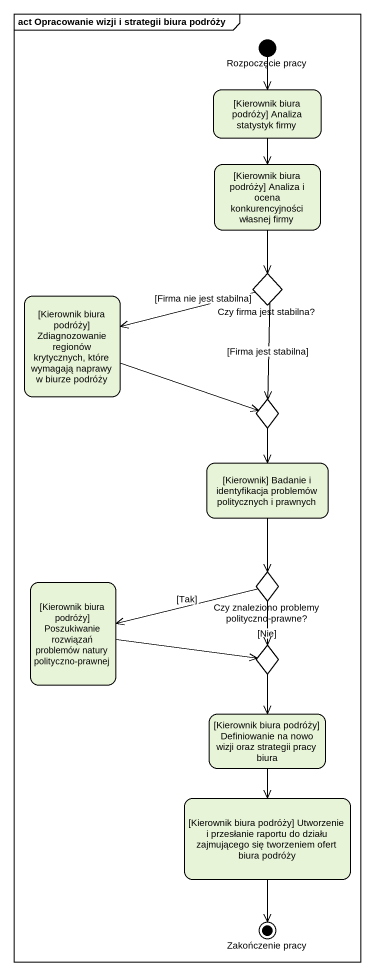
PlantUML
@startuml
mainframe act Opracowanie wizji i strategii biura podróży
hide empty description
state "Rozpoczęcie pracy" as Rozpoczęcie_pracy <<start>>
state "[Kierownik biura podróży] Analiza statystyk firmy" as Kierownik_biura_podróży
state "[Kierownik biura podróży] Analiza i ocena konkurencyjności własnej firmy" as Kierownik_biura_podróży_2
state "[Kierownik biura podróży] Zdiagnozowanie regionów krytycznych, które wymagają naprawy w biurze podróży" as Kierownik_biura_podróży_3
state "Czy firma jest stabilna?" as Czy_firma_jest_stabilna <<choice>>
state choice1 <<choice>>
state "[Kierownik] Badanie i identyfikacja problemów politycznych i prawnych" as Kierownik_Badanie_i
state "[Kierownik biura podróży] Poszukiwanie rozwiązań problemów natury polityczno-prawnej" as Kierownik_biura_podróży_4
state "Czy znaleziono problemy polityczno-prawne?" as Czy_znaleziono_problemy <<choice>>
state choice2 <<choice>>
state "[Kierownik biura podróży] Definiowanie na nowo wizji oraz strategii pracy biura" as Kierownik_biura_podróży_5
state "[Kierownik biura podróży] Utworzenie i przesłanie raportu do działu zajmującego się tworzeniem ofert biura podróży" as Kierownik_biura_podróży_6
state "Zakończenie pracy" as Zakończenie_pracy <<end>>
Rozpoczęcie_pracy --> Kierownik_biura_podróży
Kierownik_biura_podróży --> Kierownik_biura_podróży_2
Kierownik_biura_podróży_2 --> Czy_firma_jest_stabilna
Kierownik_biura_podróży_3 -right-> choice1
Czy_firma_jest_stabilna -left-> Kierownik_biura_podróży_3 : [Firma nie jest stabilna]
Czy_firma_jest_stabilna --> choice1 : [Firma jest stabilna]
choice1 --> Kierownik_Badanie_i
Kierownik_Badanie_i --> Czy_znaleziono_problemy
Kierownik_biura_podróży_4 -right-> choice2
Czy_znaleziono_problemy -left-> Kierownik_biura_podróży_4 : [Tak]
Czy_znaleziono_problemy --> choice2 : [Nie]
choice2 --> Kierownik_biura_podróży_5
Kierownik_biura_podróży_5 --> Kierownik_biura_podróży_6
Kierownik_biura_podróży_6 --> Zakończenie_pracy
@enduml
